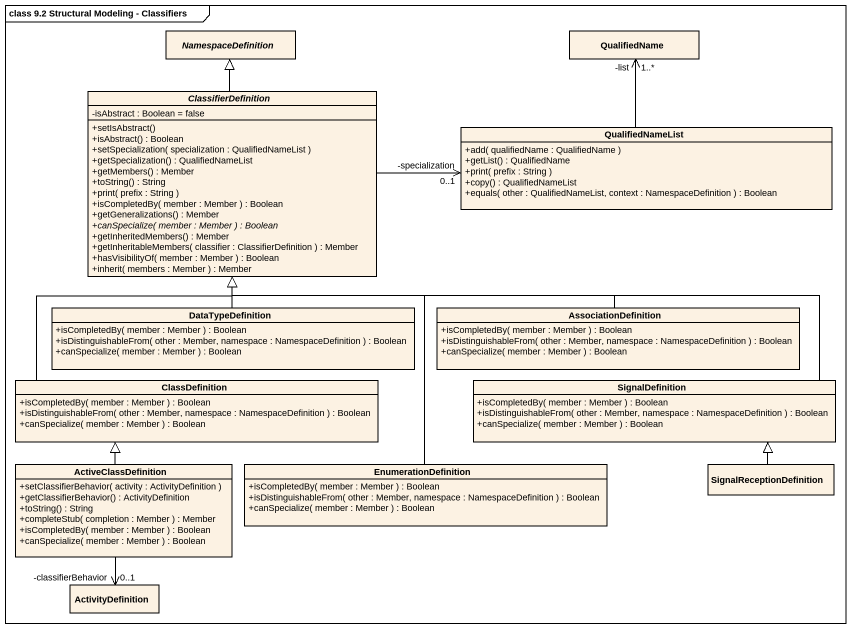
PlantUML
@startuml
mainframe class 9.2 Structural Modeling - Classifiers
hide circle
hide empty members
skinparam classAttributeIconSize 0
abstract class NamespaceDefinition
class QualifiedName
abstract class ClassifierDefinition {
  -isAbstract : Boolean = false
  +setIsAbstract()
  +isAbstract() : Boolean
  +setSpecialization( specialization : QualifiedNameList )
  +getSpecialization() : QualifiedNameList
  +getMembers() : Member
  +toString() : String
  +print( prefix : String )
  +isCompletedBy( member : Member ) : Boolean
  +getGeneralizations() : Member
  {abstract} +canSpecialize( member : Member ) : Boolean
  +getInheritedMembers() : Member
  +getInheritableMembers( classifier : ClassifierDefinition ) : Member
  +hasVisibilityOf( member : Member ) : Boolean
  +inherit( members : Member ) : Member
}
class QualifiedNameList {
  +add( qualifiedName : QualifiedName )
  +getList() : QualifiedName
  +print( prefix : String )
  +copy() : QualifiedNameList
  +equals( other : QualifiedNameList, context : NamespaceDefinition ) : Boolean
}
class DataTypeDefinition {
  +isCompletedBy( member : Member ) : Boolean
  +isDistinguishableFrom( other : Member, namespace : NamespaceDefinition ) : Boolean
  +canSpecialize( member : Member ) : Boolean
}
class AssociationDefinition {
  +isCompletedBy( member : Member ) : Boolean
  +isDistinguishableFrom( other : Member, namespace : NamespaceDefinition ) : Boolean
  +canSpecialize( member : Member ) : Boolean
}
class ClassDefinition {
  +isCompletedBy( member : Member ) : Boolean
  +isDistinguishableFrom( other : Member, namespace : NamespaceDefinition ) : Boolean
  +canSpecialize( member : Member ) : Boolean
}
class SignalDefinition {
  +isCompletedBy( member : Member ) : Boolean
  +isDistinguishableFrom( other : Member, namespace : NamespaceDefinition ) : Boolean
  +canSpecialize( member : Member ) : Boolean
}
class ActiveClassDefinition {
  +setClassifierBehavior( activity : ActivityDefinition )
  +getClassifierBehavior() : ActivityDefinition
  +toString() : String
  +completeStub( completion : Member ) : Member
  +isCompletedBy( member : Member ) : Boolean
  +canSpecialize( member : Member ) : Boolean
}
class EnumerationDefinition {
  +isCompletedBy( member : Member ) : Boolean
  +isDistinguishableFrom( other : Member, namespace : NamespaceDefinition ) : Boolean
  +canSpecialize( member : Member ) : Boolean
}
class SignalReceptionDefinition
class ActivityDefinition
ClassifierDefinition -up-|> NamespaceDefinition
ClassifierDefinition -right-> "-specialization\n0..1" QualifiedNameList
QualifiedNameList -up-> "1..*\n-list" QualifiedName
DataTypeDefinition -up-|> ClassifierDefinition
AssociationDefinition -left-|> ClassifierDefinition
ClassDefinition -up-|> ClassifierDefinition
SignalDefinition -left-|> ClassifierDefinition
ActiveClassDefinition -up-|> ClassDefinition
ActiveClassDefinition --> "-classifierBehavior\n0..1" ActivityDefinition
EnumerationDefinition -up-|> ClassifierDefinition
SignalReceptionDefinition -left-|> SignalDefinition
@enduml
